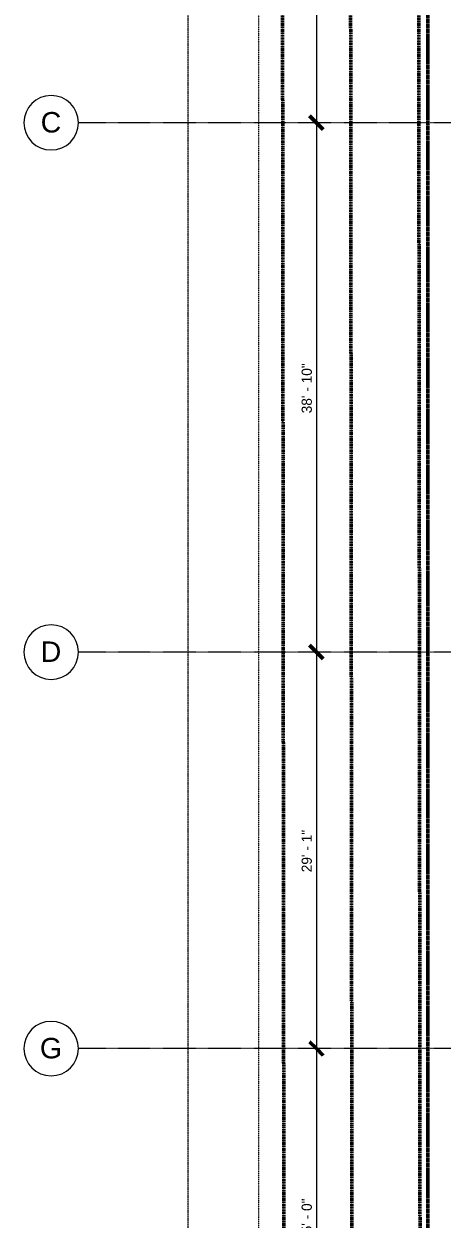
# Model space of a CAD drawing. Header units: inches. Extents: x -4218 to -1814, y 9706 to 12426.
# Drawn here: x -4217 to -3848, y 10317 to 11369 of the extents above; entities that cross this region are included whole.
import ezdxf

# ---------------------------------------------------------------- set-up
doc = ezdxf.new("R2010")
doc.units = ezdxf.units.IN
doc.header["$MEASUREMENT"] = 0
for name, pattern in [('Aligning Line 1_8_', [0.25, 0.125, -0.125]), ('Dash 1_16_', [0.125, 0.0625, -0.0625]), ('Double Dash 3_8_', [1, 0.375, -0.125, 0.125, -0.125, 0.125, -0.125]), ('Grid Line 1_2_', [0.875, 0.5, -0.125, 0.125, -0.125])]:
    doc.linetypes.add(name, pattern=pattern)
for name, color, linetype, lineweight in [('0-1', 7, 'Continuous', 5), ('0-3', 147, 'Aligning Line 1_8_', 9), ('0-4', 165, 'Continuous', 5), ('A-ANNO-DIMS', 211, 'Continuous', 9), ('A-ANNO-DIMS-96', 211, 'Continuous', 9), ('C-PROP-LINE-1', 250, 'Double Dash 3_8_', 50), ('C-PROP-LINE-2', 91, 'Dash 1_16_', 50), ('G-ANNO-SYMB-1', 147, 'Aligning Line 1_8_', 9), ('S-GRID-1', 1, 'Grid Line 1_2_', 9), ('S-GRID-IDEN', 1, 'Continuous', 9), ('S-GRID-IDEN-1', 147, 'Continuous', 9)]:
    doc.layers.add(name, color=color, linetype=linetype, lineweight=lineweight)
doc.styles.add('Arial', font='arial.ttf', dxfattribs={"height": 18})
doc.styles.add('Century Gothic', font='ufonts.com_century-gothic.ttf', dxfattribs={"height": 9})
doc.dimstyles.new('OD__1_8__Tol__', dxfattribs={"dimscale": 12, "dimtxt": 9.397514, "dimasz": 1, "dimexe": 0.75, "dimexo": 0.5, "dimgap": 0.125, "dimtad": 1, "dimdec": 3, "dimrnd": 0.125, "dimzin": 3, "dimdsep": 46, "dimlunit": 4, "dimtxsty": 'Century Gothic', "dimblk1": 'OBLIQUE', "dimblk2": 'OBLIQUE', "dimsah": 1, "dimcen": 0.09, "dimdle": 0.75, "dimazin": 0, "dimtfac": 1, "dimtdec": 4, "dimtix": 1, "dimtmove": 0, "dimatfit": 3, "dimfxl": 1, "dimtvp": 1, "dimtfill": 1, "dimfrac": 2, "dimtolj": 1, "dimtzin": 0, "dimarcsym": 2})

# ---------------------------------------------------------------- blocks, each defined once
blk = doc.blocks.new('CTR - 1st Phase - Unit Layouts_rvt-1-FLOOR PLAN - BASEMENT')
at = {"layer": 'G-ANNO-SYMB-1'}
blk.add_line((-4009.5, 9846.3), (-4009.5, 12240.7), dxfattribs=at)
blk = doc.blocks.new('Family - ___-1878357-FLOOR PLAN - BASEMENT')
at = {"layer": 'C-PROP-LINE-1'}
for p, q in [((-3989.6, 12268.7), (-3987, 9767.3)), ((-3929.5, 12184.7), (-3927.1, 9853.2)), ((-3869.4, 12124.7), (-3867.1, 9891))]:
    blk.add_line(p, q, dxfattribs=at)
blk = doc.blocks.new('Grid - Grid Head - Circle-50561-FLOOR PLAN - BASEMENT')
at = {"layer": 'S-GRID-IDEN-1'}
for start, end in [(360, 180), (180, 360)]:
    blk.add_arc((0, 0), 0.25, start, end, dxfattribs=at)
blk = doc.blocks.new('CTR - 1st Phase - Shell_rvt-1-FLOOR PLAN - BASEMENT')
at = {"layer": 'G-ANNO-SYMB-1'}
blk.add_line((-4072, 9756.5), (-4072, 12280), dxfattribs=at)
at = {"layer": 'S-GRID-1'}
for p, q in [((-1814.2, 11282.2), (-4168.7, 11282.2)), ((-1814.2, 10816.2), (-4168.7, 10816.2)), ((-1814.2, 10467.2), (-4168.7, 10467.2))]:
    blk.add_line(p, q, dxfattribs=at)
at = {"layer": '0-3'}
blk.add_blockref('Family - ___-1878357-FLOOR PLAN - BASEMENT', (0, 0), dxfattribs=at)
at = {"layer": '0-4', "xscale": 95.99999999999994, "yscale": 95.99999999999994, "zscale": 95.99999999999994, "rotation": 89.99999999999987}
for p in [(-4192.7, 11282.2), (-4192.7, 10816.2), (-4192.7, 10467.2)]:
    blk.add_blockref('Grid - Grid Head - Circle-50561-FLOOR PLAN - BASEMENT', p, dxfattribs=at)
at = {"layer": 'S-GRID-IDEN', "char_height": 18, "attachment_point": 1, "style": 'Arial'}
for s, insert, width in [('C', (-4201.9, 11291.6), 22.119), ('D', (-4201.9, 10825.6), 22.119), ('G', (-4202.6, 10476.6), 23.937)]:
    blk.add_mtext(s, dxfattribs=dict(at, insert=insert, width=width))
blk = doc.blocks.new('CTR - 1st Phase -Stairs _ Elevators_rvt-1-FLOOR PLAN - BASEMENT')
at = {"layer": 'G-ANNO-SYMB-1'}
blk.add_line((-4072, 9706.2), (-4072, 12280), dxfattribs=at)
blk = doc.blocks.new('Family - ___-1870007-FLOOR PLAN - BASEMENT')
at = {"layer": 'C-PROP-LINE-2'}
blk.add_line((-3860.7, 9980.2), (-3860.7, 11434.4), dxfattribs=at)
blk = doc.blocks.new('DIMBLOCK21-FLOOR PLAN - BASEMENT')
at = {"layer": 'A-ANNO-DIMS-96', "lineweight": 50}
for p, q in [((-3958.9, 11535.2), (-3964.9, 11541.2)), ((-3958.9, 11535.2), (-3952.9, 11529.2)), ((-3958.9, 11282.2), (-3964.9, 11288.2)), ((-3958.9, 11282.2), (-3952.9, 11276.2))]:
    blk.add_line(p, q, dxfattribs=at)
at = {"layer": 'A-ANNO-DIMS-96'}
for p, q in [((-3956.4, 11535.2), (-3967.9, 11535.2)), ((-3958.9, 11535.2), (-3958.9, 11282.2)), ((-3958.9, 11535.2), (-3956.4, 11535.2)), ((-3956.4, 11282.2), (-3967.9, 11282.2)), ((-3958.9, 11282.2), (-3956.4, 11282.2))]:
    blk.add_line(p, q, dxfattribs=at)
at = {"layer": 'A-ANNO-DIMS-96', "color": 0, "insert": (-3971.9, 11389.4), "char_height": 9, "width": 46.182, "attachment_point": 1, "rotation": 90, "line_spacing_factor": 0.984502, "style": 'Century Gothic', "bg_fill": 3, "box_fill_scale": 1.25, "bg_fill_color": 256, "bg_fill_true_color": 13158600, "bg_fill_transparency": 0}
blk.add_mtext('21\' - 1"', dxfattribs=at)
blk = doc.blocks.new('_Oblique')
at = {"color": 0, "linetype": 'ByBlock', "lineweight": -2}
blk.add_line((-0.5, -0.5), (0.5, 0.5), dxfattribs=at)
blk = doc.blocks.new('DIMBLOCK22-FLOOR PLAN - BASEMENT')
at = {"layer": 'A-ANNO-DIMS-96'}
for p, q in [((-3956.4, 11282.2), (-3967.9, 11282.2)), ((-3958.9, 11282.2), (-3958.9, 10816.2)), ((-3958.9, 11282.2), (-3956.4, 11282.2)), ((-3956.4, 10816.2), (-3967.9, 10816.2)), ((-3958.9, 10816.2), (-3956.4, 10816.2))]:
    blk.add_line(p, q, dxfattribs=at)
at = {"layer": 'A-ANNO-DIMS-96', "lineweight": 50}
for p, q in [((-3958.9, 11282.2), (-3964.9, 11288.2)), ((-3958.9, 11282.2), (-3952.9, 11276.2)), ((-3958.9, 10816.2), (-3964.9, 10822.2)), ((-3958.9, 10816.2), (-3952.9, 10810.2))]:
    blk.add_line(p, q, dxfattribs=at)
at = {"layer": 'A-ANNO-DIMS-96', "color": 0, "insert": (-3971.9, 11026.4), "char_height": 9, "width": 54.595, "attachment_point": 1, "rotation": 90, "line_spacing_factor": 0.984502, "style": 'Century Gothic', "bg_fill": 3, "box_fill_scale": 1.25, "bg_fill_color": 256, "bg_fill_true_color": 13158600, "bg_fill_transparency": 0}
blk.add_mtext('38\' - 10"', dxfattribs=at)
blk = doc.blocks.new('DIMBLOCK23-FLOOR PLAN - BASEMENT')
at = {"layer": 'A-ANNO-DIMS-96'}
for p, q in [((-3956.4, 10816.2), (-3967.9, 10816.2)), ((-3958.9, 10816.2), (-3958.9, 10467.2)), ((-3958.9, 10816.2), (-3956.4, 10816.2)), ((-3956.4, 10467.2), (-3967.9, 10467.2)), ((-3958.9, 10467.2), (-3956.4, 10467.2))]:
    blk.add_line(p, q, dxfattribs=at)
at = {"layer": 'A-ANNO-DIMS-96', "lineweight": 50}
for p, q in [((-3958.9, 10816.2), (-3964.9, 10822.2)), ((-3958.9, 10816.2), (-3952.9, 10810.2)), ((-3958.9, 10467.2), (-3964.9, 10473.2)), ((-3958.9, 10467.2), (-3952.9, 10461.2))]:
    blk.add_line(p, q, dxfattribs=at)
at = {"layer": 'A-ANNO-DIMS-96', "color": 0, "insert": (-3971.9, 10622.4), "char_height": 9, "width": 46.182, "attachment_point": 1, "rotation": 90, "line_spacing_factor": 0.984502, "style": 'Century Gothic', "bg_fill": 3, "box_fill_scale": 1.25, "bg_fill_color": 256, "bg_fill_true_color": 13158600, "bg_fill_transparency": 0}
blk.add_mtext('29\' - 1"', dxfattribs=at)
blk = doc.blocks.new('DIMBLOCK24-FLOOR PLAN - BASEMENT')
at = {"layer": 'A-ANNO-DIMS-96', "lineweight": 50}
for p, q in [((-3958.9, 10467.2), (-3964.9, 10473.2)), ((-3958.9, 10467.2), (-3952.9, 10461.2)), ((-3958.9, 10167.2), (-3964.9, 10173.2)), ((-3958.9, 10167.2), (-3952.9, 10161.2))]:
    blk.add_line(p, q, dxfattribs=at)
at = {"layer": 'A-ANNO-DIMS-96'}
for p, q in [((-3956.4, 10467.2), (-3967.9, 10467.2)), ((-3958.9, 10467.2), (-3958.9, 10167.2)), ((-3958.9, 10467.2), (-3956.4, 10467.2)), ((-3956.4, 10167.2), (-3967.9, 10167.2)), ((-3958.9, 10167.2), (-3956.4, 10167.2))]:
    blk.add_line(p, q, dxfattribs=at)
at = {"layer": 'A-ANNO-DIMS-96', "color": 0, "insert": (-3971.9, 10297.9), "char_height": 9, "width": 46.182, "attachment_point": 1, "rotation": 90, "line_spacing_factor": 0.984502, "style": 'Century Gothic', "bg_fill": 3, "box_fill_scale": 1.25, "bg_fill_color": 256, "bg_fill_true_color": 13158600, "bg_fill_transparency": 0}
blk.add_mtext('25\' - 0"', dxfattribs=at)

msp = doc.modelspace()

# ---------------------------------------------------------------- block references
at = {"layer": '0-1'}
for name in ['CTR - 1st Phase - Shell_rvt-1-FLOOR PLAN - BASEMENT', 'CTR - 1st Phase -Stairs _ Elevators_rvt-1-FLOOR PLAN - BASEMENT', 'CTR - 1st Phase - Unit Layouts_rvt-1-FLOOR PLAN - BASEMENT']:
    msp.add_blockref(name, (0, 0), dxfattribs=at)
at = {"layer": 'C-PROP-LINE-2'}
msp.add_blockref('Family - ___-1870007-FLOOR PLAN - BASEMENT', (0, 0), dxfattribs=at)

# ---------------------------------------------------------------- next in the draw order: dimensions: what is measured, and where the dimension line sits
at = {"layer": 'A-ANNO-DIMS'}
dim = msp.add_linear_dim(base=(-3958.89678, 11282.1894), p1=(-3950.4115, 11535.1894), p2=(-3950.4115, 11282.1894), angle=90, dimstyle='OD__1_8__Tol__', override={"dimpost": '<>', "dimfxl": 253}, dxfattribs=at)
dim.commit()
dim.dimension.update_dxf_attribs({"geometry": 'DIMBLOCK21-FLOOR PLAN - BASEMENT', "text_midpoint": (-3965.00997, 11408.6894)})

# ---------------------------------------------------------------- next in the draw order: dimensions: what is measured, and where the dimension line sits
dim = msp.add_linear_dim(base=(-3958.89678, 10816.1894), p1=(-3950.4115, 11282.1894), p2=(-3950.4115, 10816.1894), angle=90, dimstyle='OD__1_8__Tol__', override={"dimpost": '<>', "dimfxl": 466}, dxfattribs=at)
dim.commit()
dim.dimension.update_dxf_attribs({"geometry": 'DIMBLOCK22-FLOOR PLAN - BASEMENT', "text_midpoint": (-3965.12316, 11049.1894)})

# ---------------------------------------------------------------- next in the draw order: dimensions: what is measured, and where the dimension line sits
dim = msp.add_linear_dim(base=(-3958.89678, 10467.1894), p1=(-3950.4115, 10816.1894), p2=(-3950.4115, 10467.1894), angle=90, dimstyle='OD__1_8__Tol__', override={"dimpost": '<>', "dimfxl": 349}, dxfattribs=at)
dim.commit()
dim.dimension.update_dxf_attribs({"geometry": 'DIMBLOCK23-FLOOR PLAN - BASEMENT', "text_midpoint": (-3965.12316, 10641.6894)})

# ---------------------------------------------------------------- next in the draw order: dimensions: what is measured, and where the dimension line sits
dim = msp.add_linear_dim(base=(-3958.89678, 10167.1894), p1=(-3950.4115, 10467.1894), p2=(-3950.4115, 10167.1894), angle=90, dimstyle='OD__1_8__Tol__', override={"dimpost": '<>', "dimfxl": 300}, dxfattribs=at)
dim.commit()
dim.dimension.update_dxf_attribs({"geometry": 'DIMBLOCK24-FLOOR PLAN - BASEMENT', "text_midpoint": (-3965.12316, 10317.1894)})

doc.saveas('drawing.dxf')
